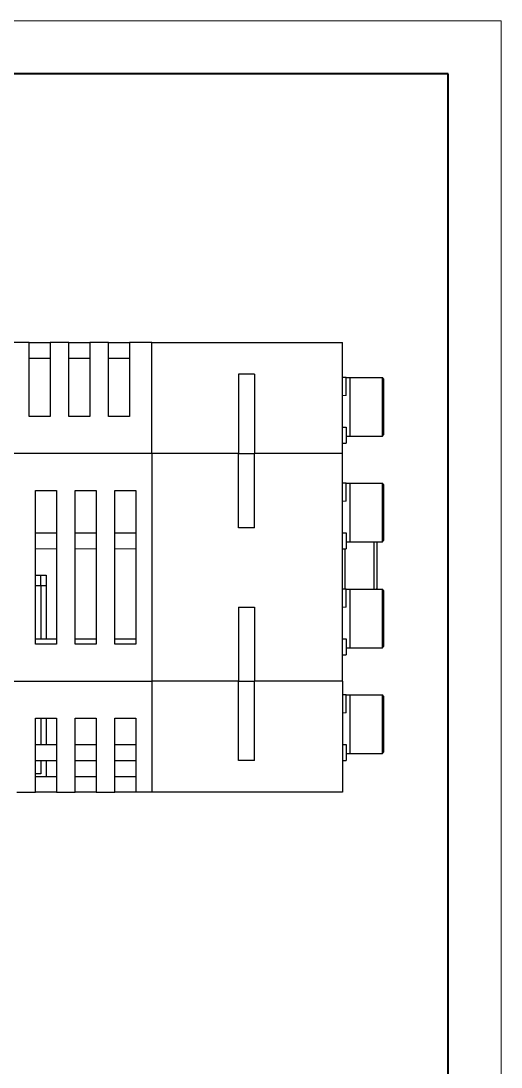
# Model space of a CAD drawing. Header units: millimetres. Extents: x 7140 to 8879, y -16257 to -5062.
# Drawn here: x 7514.2 to 7559.6, y -13325 to -13226.2 of the extents above; entities that cross this region are included whole.
import ezdxf

# ---------------------------------------------------------------- set-up
doc = ezdxf.new("R2010")
doc.units = ezdxf.units.MM
doc.layers.add('ОСЕВЫЕ', color=7, linetype='Continuous')

msp = doc.modelspace()

# ---------------------------------------------------------------- linework, layer by layer
at = {"color": 7, "linetype": 'Continuous', "lineweight": 40}
for p, q in [((7554.585, -13231.1631), (7159.585, -13231.1631)), ((7554.585, -13518.1631), (7554.585, -13231.1631))]:
    msp.add_line(p, q, dxfattribs=at)
at = {"color": 7, "linetype": 'Continuous', "lineweight": 30}
for p, q in [((7514.99217, -13256.54892), (7513.24217, -13256.54892)), ((7514.99217, -13263.54892), (7514.99217, -13256.54892)), ((7514.99217, -13256.54892), (7516.99217, -13256.54892)), ((7516.99217, -13256.54892), (7516.99217, -13263.54892)), ((7518.74217, -13256.54892), (7516.99217, -13256.54892)), ((7518.74217, -13263.54892), (7518.74217, -13256.54892)), ((7518.74217, -13256.54892), (7520.74217, -13256.54892)), ((7520.74217, -13256.54892), (7520.74217, -13263.54892)), ((7522.49217, -13256.54892), (7520.74217, -13256.54892)), ((7522.49217, -13263.54892), (7522.49217, -13256.54892)), ((7522.49217, -13256.54892), (7524.49217, -13256.54892)), ((7524.49217, -13256.54892), (7524.49217, -13263.54892)), ((7526.59217, -13256.54892), (7524.49217, -13256.54892)), ((7526.59217, -13267.04892), (7526.59217, -13256.54892)), ((7526.59217, -13256.54892), (7544.59217, -13256.54892)), ((7544.59217, -13267.04892), (7544.59217, -13256.54892)), ((7516.99217, -13258.04892), (7514.99217, -13258.04892)), ((7520.74217, -13258.04892), (7518.74217, -13258.04892)), ((7524.49217, -13258.04892), (7522.49217, -13258.04892)), ((7536.29217, -13259.54892), (7534.79217, -13259.54892)), ((7534.79217, -13259.54892), (7534.79217, -13267.04892)), ((7536.29217, -13259.54892), (7536.29217, -13267.04892)), ((7544.94217, -13259.84892), (7544.59217, -13259.84892)), ((7544.94217, -13261.54892), (7544.94217, -13259.84892)), ((7544.94217, -13259.84892), (7545.29217, -13259.84892)), ((7545.29217, -13259.84892), (7545.29217, -13265.39892)), ((7545.29217, -13259.84892), (7548.36717, -13259.84892)), ((7548.36717, -13265.39892), (7548.36717, -13259.84892)), ((7548.49217, -13259.97392), (7548.36717, -13259.84892)), ((7548.49217, -13259.97392), (7548.49217, -13265.27392)), ((7516.99217, -13263.54892), (7514.99217, -13263.54892)), ((7520.74217, -13263.54892), (7518.74217, -13263.54892)), ((7524.49217, -13263.54892), (7522.49217, -13263.54892)), ((7544.59217, -13264.54892), (7544.94217, -13264.54892)), ((7544.94217, -13264.54892), (7544.94217, -13266.04892)), ((7544.94217, -13265.39892), (7545.29217, -13265.39892)), ((7545.29217, -13265.39892), (7548.36717, -13265.39892)), ((7548.36717, -13265.39892), (7548.49217, -13265.27392)), ((7544.59217, -13266.04892), (7544.94217, -13266.04892)), ((7526.59217, -13267.04892), (7460.99217, -13267.04892)), ((7526.59217, -13267.04892), (7526.59217, -13288.54892)), ((7534.79217, -13267.04892), (7526.59217, -13267.04892)), ((7534.79217, -13274.04892), (7534.79217, -13267.04892)), ((7534.79217, -13267.04892), (7536.29217, -13267.04892)), ((7536.29217, -13274.04892), (7536.29217, -13267.04892)), ((7544.59217, -13267.04892), (7536.29217, -13267.04892)), ((7544.59217, -13288.54892), (7544.59217, -13267.04892)), ((7544.94217, -13269.84892), (7544.59217, -13269.84892)), ((7544.94217, -13271.54892), (7544.94217, -13269.84892)), ((7544.94217, -13269.84892), (7545.29217, -13269.84892)), ((7545.29217, -13269.84892), (7545.29217, -13275.39892)), ((7545.29217, -13269.84892), (7548.36717, -13269.84892)), ((7548.36717, -13275.39892), (7548.36717, -13269.84892)), ((7548.49217, -13269.97392), (7548.36717, -13269.84892)), ((7515.59217, -13270.54892), (7517.59217, -13270.54892)), ((7515.59217, -13285.04892), (7515.59217, -13270.54892)), ((7517.59217, -13270.54892), (7517.59217, -13285.04892)), ((7519.34217, -13270.54892), (7521.34217, -13270.54892)), ((7519.34217, -13285.04892), (7519.34217, -13270.54892)), ((7521.34217, -13270.54892), (7521.34217, -13285.04892)), ((7523.09217, -13270.54892), (7525.09217, -13270.54892)), ((7523.09217, -13285.04892), (7523.09217, -13270.54892)), ((7525.09217, -13270.54892), (7525.09217, -13285.04892)), ((7548.49217, -13269.97392), (7548.49217, -13275.27392)), ((7515.59217, -13274.54892), (7517.59217, -13274.54892)), ((7519.34217, -13274.54892), (7521.34217, -13274.54892)), ((7523.09217, -13274.54892), (7525.09217, -13274.54892)), ((7536.29217, -13274.04892), (7534.79217, -13274.04892)), ((7544.59217, -13274.54892), (7544.94217, -13274.54892)), ((7544.94217, -13274.54892), (7544.94217, -13276.04892)), ((7544.94217, -13275.39892), (7545.29217, -13275.39892)), ((7545.29217, -13275.39892), (7548.36717, -13275.39892)), ((7547.59217, -13279.84892), (7547.59217, -13275.39892)), ((7547.84217, -13275.39892), (7547.84217, -13279.79892)), ((7548.36717, -13275.39892), (7548.49217, -13275.27392)), ((7544.59217, -13276.04892), (7544.94217, -13276.04892)), ((7544.84217, -13279.84892), (7544.84217, -13276.04892)), ((7515.59217, -13278.54892), (7516.09217, -13278.54892)), ((7516.09217, -13278.54892), (7516.59217, -13278.54892)), ((7516.09217, -13279.54892), (7516.09217, -13278.54892)), ((7516.59217, -13278.54892), (7516.59217, -13279.54892)), ((7516.09217, -13279.54892), (7516.09217, -13284.54892)), ((7516.59217, -13279.54892), (7516.09217, -13279.54892)), ((7516.59217, -13279.54892), (7516.59217, -13284.54892)), ((7547.79217, -13279.84892), (7547.84217, -13279.79892)), ((7544.94217, -13279.84892), (7544.59217, -13279.84892)), ((7544.94217, -13281.54892), (7544.94217, -13279.84892)), ((7544.94217, -13279.84892), (7545.29217, -13279.84892)), ((7545.29217, -13279.84892), (7545.29217, -13285.39892)), ((7545.29217, -13279.84892), (7548.36717, -13279.84892)), ((7548.36717, -13285.39892), (7548.36717, -13279.84892)), ((7548.49217, -13279.97392), (7548.36717, -13279.84892)), ((7548.49217, -13279.97392), (7548.49217, -13285.27392)), ((7534.79217, -13281.54892), (7536.29217, -13281.54892)), ((7534.79217, -13281.54892), (7534.79217, -13288.54892)), ((7536.29217, -13281.54892), (7536.29217, -13288.54892)), ((7515.59217, -13284.54892), (7517.59217, -13284.54892)), ((7519.34217, -13284.54892), (7521.34217, -13284.54892)), ((7523.09217, -13284.54892), (7525.09217, -13284.54892)), ((7544.59217, -13284.54892), (7544.94217, -13284.54892)), ((7544.94217, -13284.54892), (7544.94217, -13286.04892)), ((7517.59217, -13285.04892), (7515.59217, -13285.04892)), ((7521.34217, -13285.04892), (7519.34217, -13285.04892)), ((7525.09217, -13285.04892), (7523.09217, -13285.04892)), ((7544.94217, -13285.39892), (7545.29217, -13285.39892)), ((7545.29217, -13285.39892), (7548.36717, -13285.39892)), ((7548.36717, -13285.39892), (7548.49217, -13285.27392)), ((7544.59217, -13286.04892), (7544.94217, -13286.04892)), ((7460.99217, -13288.54892), (7526.59217, -13288.54892)), ((7526.59217, -13288.54892), (7526.59217, -13299.04892)), ((7534.79217, -13288.54892), (7526.59217, -13288.54892)), ((7534.79217, -13296.04892), (7534.79217, -13288.54892)), ((7534.79217, -13288.54892), (7536.29217, -13288.54892)), ((7536.29217, -13296.04892), (7536.29217, -13288.54892)), ((7544.59217, -13288.54892), (7536.29217, -13288.54892)), ((7544.59217, -13288.54892), (7544.59217, -13299.04892)), ((7544.94217, -13289.84892), (7544.59217, -13289.84892)), ((7544.94217, -13291.54892), (7544.94217, -13289.84892)), ((7544.94217, -13289.84892), (7545.29217, -13289.84892)), ((7545.29217, -13289.84892), (7545.29217, -13295.39892)), ((7545.29217, -13289.84892), (7548.36717, -13289.84892)), ((7548.36717, -13295.39892), (7548.36717, -13289.84892)), ((7548.49217, -13289.97392), (7548.36717, -13289.84892)), ((7548.49217, -13289.97392), (7548.49217, -13295.27392)), ((7515.59217, -13292.04892), (7517.59217, -13292.04892)), ((7515.59217, -13299.04892), (7515.59217, -13292.04892)), ((7516.09217, -13292.04892), (7516.09217, -13294.54892)), ((7516.59217, -13292.04892), (7516.59217, -13294.54892)), ((7517.59217, -13292.04892), (7517.59217, -13299.04892)), ((7519.34217, -13292.04892), (7521.34217, -13292.04892)), ((7519.34217, -13299.04892), (7519.34217, -13292.04892)), ((7521.34217, -13292.04892), (7521.34217, -13299.04892)), ((7523.09217, -13292.04892), (7525.09217, -13292.04892)), ((7523.09217, -13299.04892), (7523.09217, -13292.04892)), ((7525.09217, -13292.04892), (7525.09217, -13299.04892)), ((7515.59217, -13294.54892), (7517.59217, -13294.54892)), ((7519.34217, -13294.54892), (7521.34217, -13294.54892)), ((7523.09217, -13294.54892), (7525.09217, -13294.54892)), ((7544.59217, -13294.54892), (7544.94217, -13294.54892)), ((7544.94217, -13294.54892), (7544.94217, -13296.04892)), ((7544.94217, -13295.39892), (7545.29217, -13295.39892)), ((7545.29217, -13295.39892), (7548.36717, -13295.39892)), ((7548.36717, -13295.39892), (7548.49217, -13295.27392)), ((7515.59217, -13296.04892), (7517.59217, -13296.04892)), ((7516.09217, -13296.04892), (7516.09217, -13297.29892)), ((7516.59217, -13296.04892), (7516.59217, -13297.54892)), ((7519.34217, -13296.04892), (7521.34217, -13296.04892)), ((7523.09217, -13296.04892), (7525.09217, -13296.04892)), ((7536.29217, -13296.04892), (7534.79217, -13296.04892)), ((7544.59217, -13296.04892), (7544.94217, -13296.04892)), ((7516.09217, -13297.29892), (7515.59217, -13297.29892)), ((7515.59217, -13297.54892), (7517.59217, -13297.54892)), ((7519.34217, -13297.54892), (7521.34217, -13297.54892)), ((7523.09217, -13297.54892), (7525.09217, -13297.54892)), ((7513.84217, -13299.04892), (7515.59217, -13299.04892)), ((7517.59217, -13299.04892), (7515.59217, -13299.04892)), ((7517.59217, -13299.04892), (7519.34217, -13299.04892)), ((7521.34217, -13299.04892), (7519.34217, -13299.04892)), ((7521.34217, -13299.04892), (7523.09217, -13299.04892)), ((7525.09217, -13299.04892), (7523.09217, -13299.04892)), ((7526.59217, -13299.04892), (7525.09217, -13299.04892)), ((7544.59217, -13299.04892), (7526.59217, -13299.04892))]:
    msp.add_line(p, q, dxfattribs=at)
at = {"color": 7, "linetype": 'Continuous', "lineweight": 0}
for p, q in [((7544.59217, -13261.54892), (7544.94217, -13261.54892)), ((7544.59217, -13271.54892), (7544.94217, -13271.54892)), ((7515.59217, -13276.04892), (7517.59217, -13276.04892)), ((7519.34217, -13276.04892), (7521.34217, -13276.04892)), ((7523.09217, -13276.04892), (7525.09217, -13276.04892)), ((7544.59217, -13281.54892), (7544.94217, -13281.54892)), ((7544.59217, -13291.54892), (7544.94217, -13291.54892))]:
    msp.add_line(p, q, dxfattribs=at)
at = {"color": 8, "linetype": 'Continuous', "lineweight": 30}
msp.add_line((7516.09217, -13279.54892), (7515.59217, -13279.54892), dxfattribs=at)
at = {"layer": 'ОСЕВЫЕ', "lineweight": 0}
for p, q in [((7139.585, -13226.1631), (7559.585, -13226.1631)), ((7559.585, -13226.1631), (7559.585, -13523.1631))]:
    msp.add_line(p, q, dxfattribs=at)

doc.saveas('drawing.dxf')
